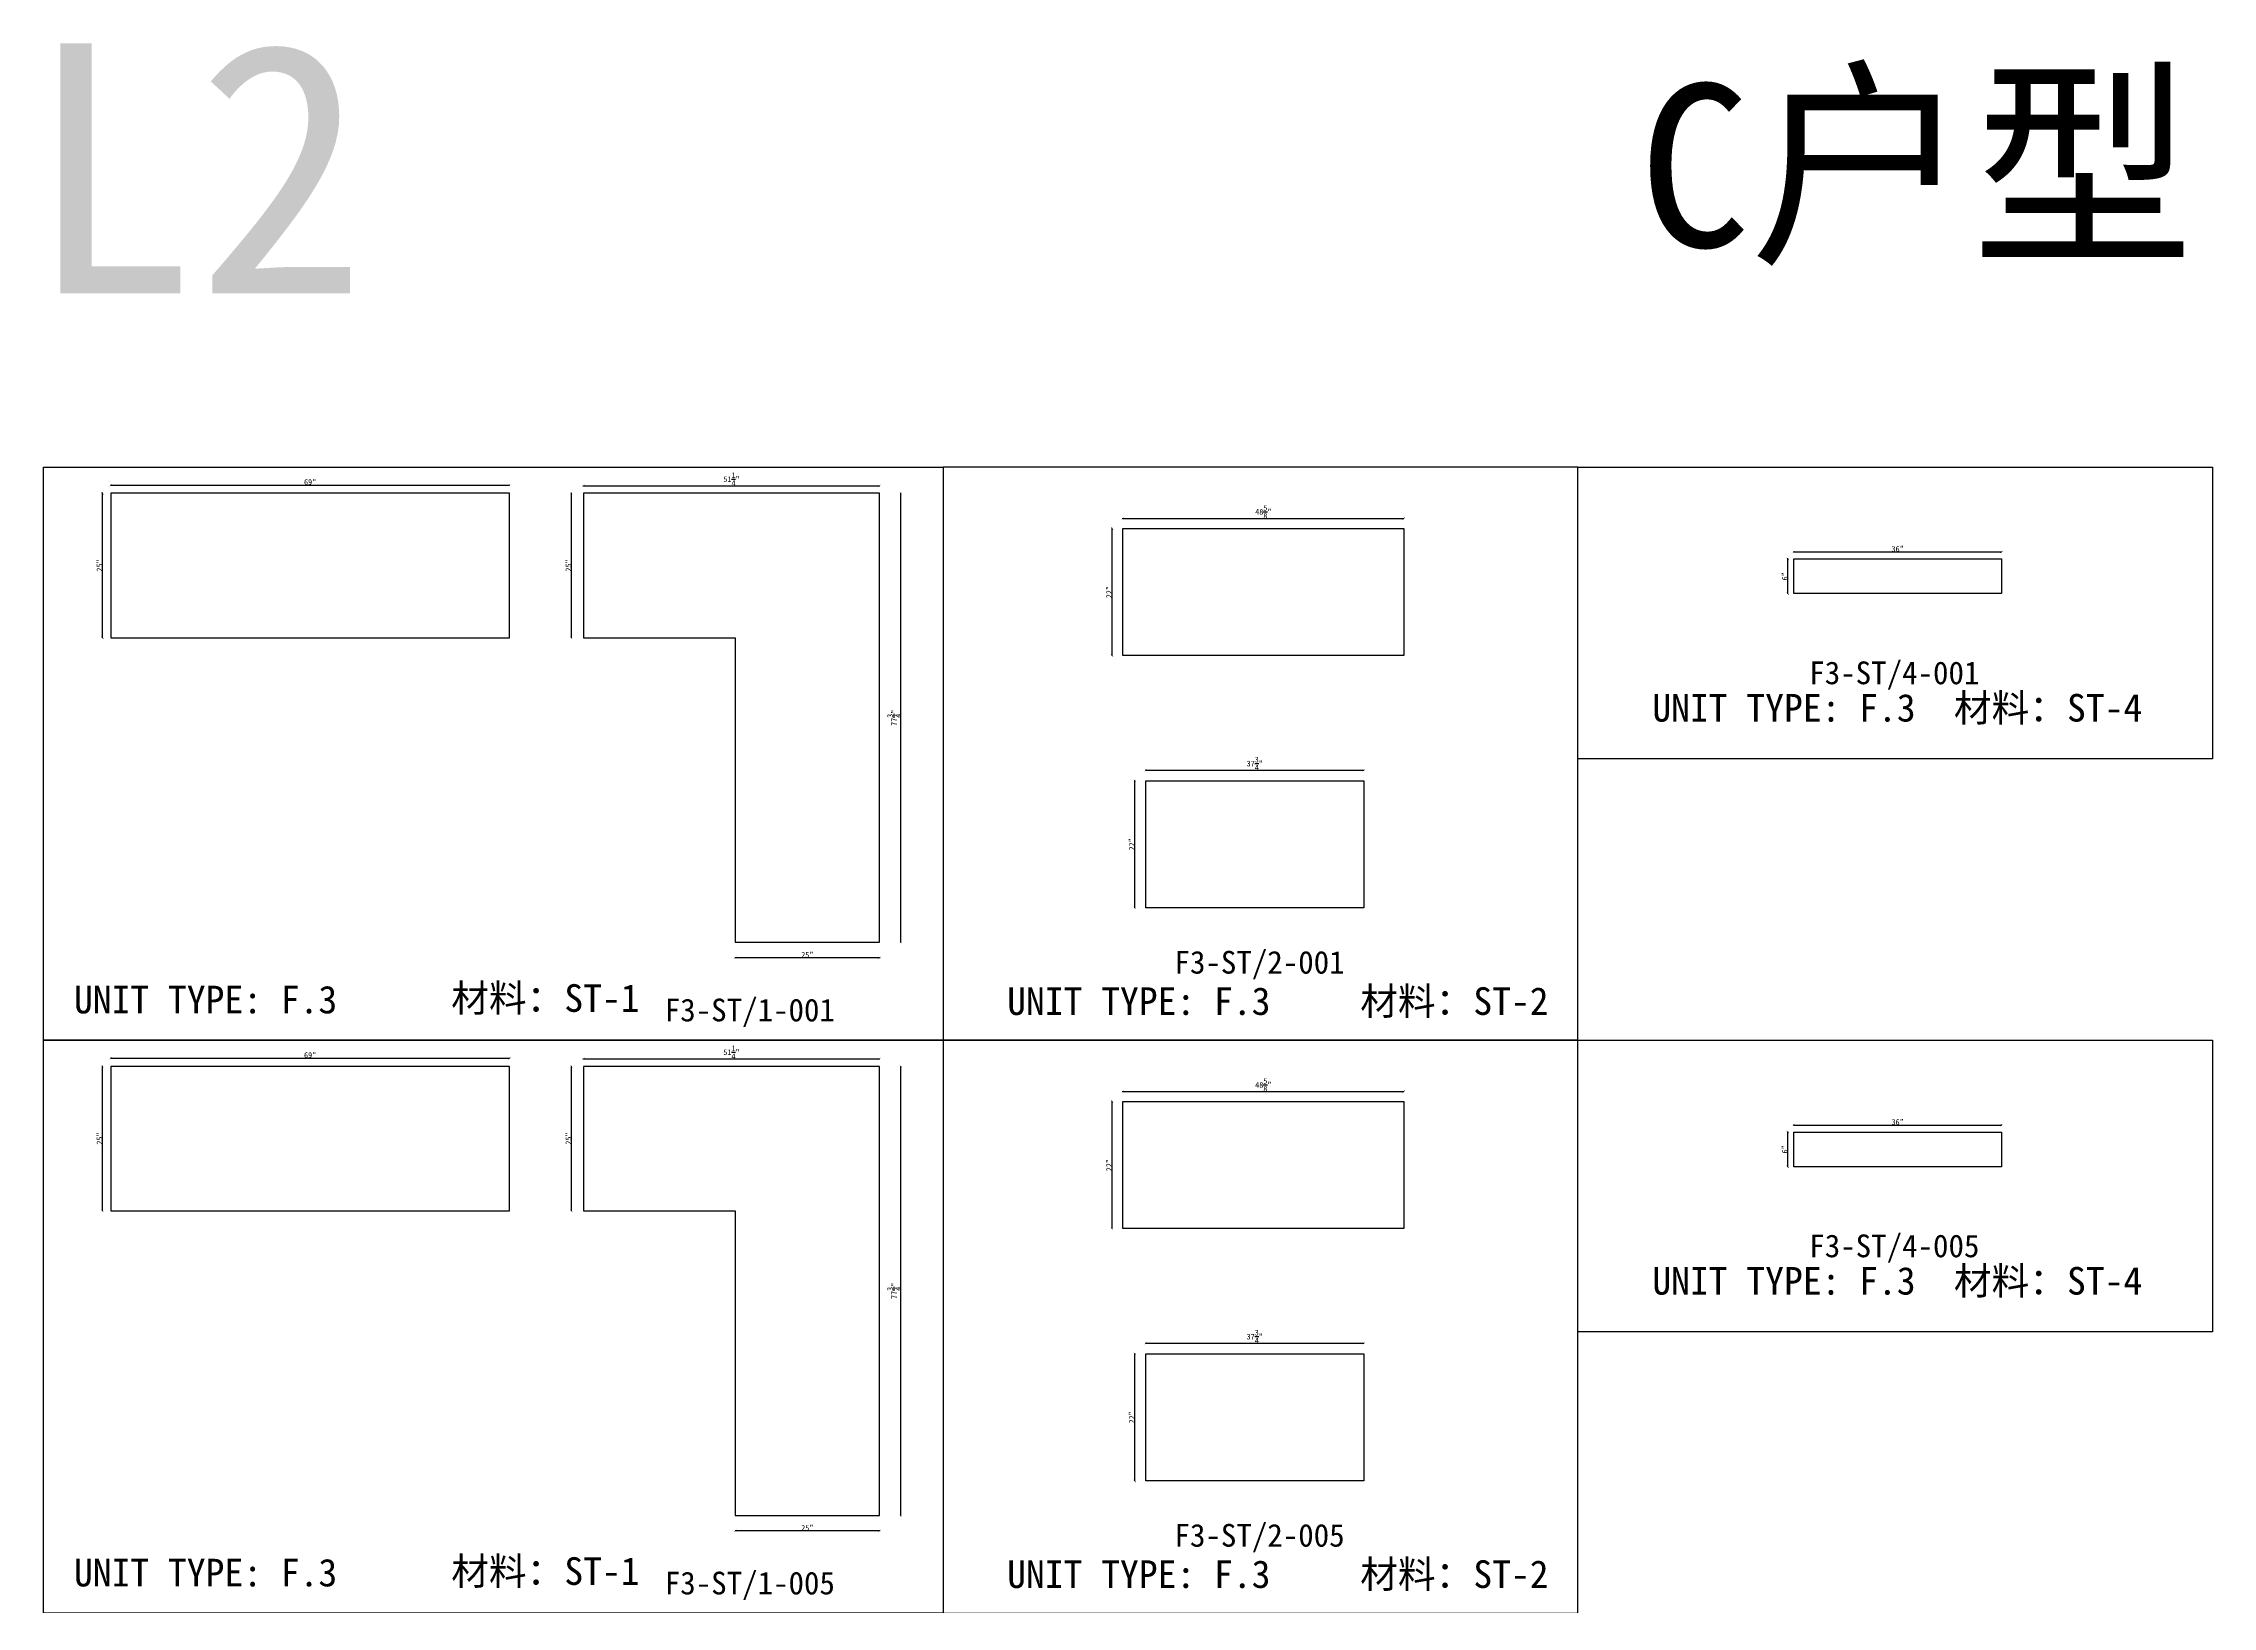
# Model space of a CAD drawing. Header units: millimetres. Extents: x -46966 to 138077, y -48408 to 2116.
# Drawn here: x -20934 to -11393, y -4759 to 2116 of the extents above; entities that cross this region are included whole.
import ezdxf
from ezdxf.enums import TextEntityAlignment as Align

# ---------------------------------------------------------------- set-up
doc = ezdxf.new("R2010")
doc.units = ezdxf.units.MM
doc.layers.add('PART_NUMBER', color=3, linetype='Continuous')
doc.styles.add('样式 1', font='')
doc.styles.get('样式 1').set_extended_font_data('NSimSun')
doc.dimstyles.new('副本 ISO-25', dxfattribs={"dimtxt": 25, "dimasz": 10, "dimexe": 1.5, "dimexo": 0.5, "dimtad": 1, "dimlfac": 0.03937, "dimlunit": 5, "dimtxsty": '样式 1', "dimblk": 'ARCHTICK', "dimcen": 2.5, "dimclrd": 256, "dimclrt": 1, "dimazin": 3, "dimtfac": 1, "dimtmove": 0, "dimatfit": 3, "dimfxlon": 1})

# ---------------------------------------------------------------- blocks, each defined once
blk = doc.blocks.new('_ArchTick')
at = {"color": 0, "linetype": 'ByBlock', "const_width": 0.15}
blk.add_lwpolyline([(-0.5, -0.5), (0.5, 0.5)], dxfattribs=at)
blk = doc.blocks.new('*D402')
at = {"color": 0, "lineweight": -2, "transparency": 16777216}
for p, q in [((-20673, 137.4), (-20675.5, 137.4)), ((-20673, -497.6), (-20675.5, -497.6))]:
    blk.add_line(p, q, dxfattribs=at)
at = {"lineweight": -2, "transparency": 16777216}
blk.add_line((-20674, -497.6), (-20674, 137.4), dxfattribs=at)
at = {"layer": 'Defpoints', "color": 0, "transparency": 16777216}
for p in [(-20674, 137.4), (-20637, 137.4), (-20637, -497.6)]:
    blk.add_point(p, dxfattribs=at)
at = {"lineweight": -2, "transparency": 16777216, "xscale": 10, "yscale": 10, "zscale": 10}
for p, rotation in [((-20674, 137.4), 90), ((-20674, -497.6), 270)]:
    blk.add_blockref('_ArchTick', p, dxfattribs=dict(at, rotation=rotation))
at = {"color": 1, "transparency": 16777216, "insert": (-20687.1, -180.1), "char_height": 25, "attachment_point": 5, "rotation": 90, "style": '样式 1'}
blk.add_mtext('\\A1;25"', dxfattribs=at)
blk = doc.blocks.new('*D403')
at = {"color": 0, "lineweight": -2, "transparency": 16777216}
for p, q in [((-20637, 172.7), (-20637, 175.2)), ((-18884.4, 172.7), (-18884.4, 175.2))]:
    blk.add_line(p, q, dxfattribs=at)
at = {"lineweight": -2, "transparency": 16777216}
blk.add_line((-20637, 173.7), (-18884.4, 173.7), dxfattribs=at)
at = {"layer": 'Defpoints', "color": 0, "transparency": 16777216}
for p in [(-20637, 137.4), (-18884.4, 173.7), (-18884.4, 137.4)]:
    blk.add_point(p, dxfattribs=at)
at = {"lineweight": -2, "transparency": 16777216, "xscale": 10, "yscale": 10, "zscale": 10, "rotation": 180}
blk.add_blockref('_ArchTick', (-20637, 173.7), dxfattribs=at)
at = {"lineweight": -2, "transparency": 16777216, "xscale": 10, "yscale": 10, "zscale": 10}
blk.add_blockref('_ArchTick', (-18884.4, 173.7), dxfattribs=at)
at = {"color": 1, "transparency": 16777216, "insert": (-19760.7, 186.8), "char_height": 25, "attachment_point": 5, "style": '样式 1'}
blk.add_mtext('\\A1;69"', dxfattribs=at)
blk = doc.blocks.new('*D404')
at = {"color": 0, "lineweight": -2, "transparency": 16777216}
for p, q in [((-18558.1, 169.5), (-18558.1, 172)), ((-17256.4, 169.5), (-17256.4, 172))]:
    blk.add_line(p, q, dxfattribs=at)
at = {"lineweight": -2, "transparency": 16777216}
blk.add_line((-18558.1, 170.5), (-17256.4, 170.5), dxfattribs=at)
at = {"layer": 'Defpoints', "color": 0, "transparency": 16777216}
for p in [(-18558.1, 137.4), (-17256.4, 170.5), (-17256.4, 137.4)]:
    blk.add_point(p, dxfattribs=at)
at = {"lineweight": -2, "transparency": 16777216, "xscale": 10, "yscale": 10, "zscale": 10, "rotation": 180}
blk.add_blockref('_ArchTick', (-18558.1, 170.5), dxfattribs=at)
at = {"lineweight": -2, "transparency": 16777216, "xscale": 10, "yscale": 10, "zscale": 10}
blk.add_blockref('_ArchTick', (-17256.4, 170.5), dxfattribs=at)
at = {"color": 1, "transparency": 16777216, "insert": (-17907.3, 199.5), "char_height": 25, "attachment_point": 5, "style": '样式 1'}
blk.add_mtext('\\A1;51{\\H1x;\\S1/4;}"', dxfattribs=at)
blk = doc.blocks.new('*D405')
at = {"color": 0, "lineweight": -2, "transparency": 16777216}
for p, q in [((-18610.6, 137.4), (-18613.1, 137.4)), ((-18610.6, -497.6), (-18613.1, -497.6))]:
    blk.add_line(p, q, dxfattribs=at)
at = {"lineweight": -2, "transparency": 16777216}
blk.add_line((-18611.6, -497.6), (-18611.6, 137.4), dxfattribs=at)
at = {"layer": 'Defpoints', "color": 0, "transparency": 16777216}
for p in [(-18611.6, 137.4), (-18558.1, 137.4), (-18558.1, -497.6)]:
    blk.add_point(p, dxfattribs=at)
at = {"lineweight": -2, "transparency": 16777216, "xscale": 10, "yscale": 10, "zscale": 10}
for p, rotation in [((-18611.6, 137.4), 90), ((-18611.6, -497.6), 270)]:
    blk.add_blockref('_ArchTick', p, dxfattribs=dict(at, rotation=rotation))
at = {"color": 1, "transparency": 16777216, "insert": (-18624.7, -180.1), "char_height": 25, "attachment_point": 5, "rotation": 90, "style": '样式 1'}
blk.add_mtext('\\A1;25"', dxfattribs=at)
blk = doc.blocks.new('*D406')
at = {"color": 0, "lineweight": -2, "transparency": 16777216}
for p, q in [((-17891.4, -1904.9), (-17891.4, -1907.4)), ((-17256.4, -1904.9), (-17256.4, -1907.4))]:
    blk.add_line(p, q, dxfattribs=at)
at = {"lineweight": -2, "transparency": 16777216}
blk.add_line((-17256.4, -1905.9), (-17891.4, -1905.9), dxfattribs=at)
at = {"layer": 'Defpoints', "color": 0, "transparency": 16777216}
for p in [(-17891.4, -1837.5), (-17891.4, -1905.9), (-17256.4, -1837.5)]:
    blk.add_point(p, dxfattribs=at)
at = {"lineweight": -2, "transparency": 16777216, "xscale": 10, "yscale": 10, "zscale": 10, "rotation": 180}
blk.add_blockref('_ArchTick', (-17891.4, -1905.9), dxfattribs=at)
at = {"lineweight": -2, "transparency": 16777216, "xscale": 10, "yscale": 10, "zscale": 10}
blk.add_blockref('_ArchTick', (-17256.4, -1905.9), dxfattribs=at)
at = {"color": 1, "transparency": 16777216, "insert": (-17573.9, -1892.8), "char_height": 25, "attachment_point": 5, "style": '样式 1'}
blk.add_mtext('\\A1;25"', dxfattribs=at)
blk = doc.blocks.new('*D407')
at = {"color": 0, "lineweight": -2, "transparency": 16777216}
for p, q in [((-17164.2, 137.4), (-17161.7, 137.4)), ((-17164.2, -1837.5), (-17161.7, -1837.5))]:
    blk.add_line(p, q, dxfattribs=at)
at = {"lineweight": -2, "transparency": 16777216}
blk.add_line((-17163.2, -1837.5), (-17163.2, 137.4), dxfattribs=at)
at = {"layer": 'Defpoints', "color": 0, "transparency": 16777216}
for p in [(-17256.4, 137.4), (-17163.2, 137.4), (-17256.4, -1837.5)]:
    blk.add_point(p, dxfattribs=at)
at = {"lineweight": -2, "transparency": 16777216, "xscale": 10, "yscale": 10, "zscale": 10}
for p, rotation in [((-17163.2, 137.4), 90), ((-17163.2, -1837.5), 270)]:
    blk.add_blockref('_ArchTick', p, dxfattribs=dict(at, rotation=rotation))
at = {"color": 1, "transparency": 16777216, "insert": (-17192.3, -850.1), "char_height": 25, "attachment_point": 5, "rotation": 90, "style": '样式 1'}
blk.add_mtext('\\A1;77{\\H1x;\\S3/4;}"', dxfattribs=at)
blk = doc.blocks.new('*D408')
at = {"color": 0, "lineweight": -2, "transparency": 16777216}
for p, q in [((-16185.9, 25.8), (-16185.9, 28.3)), ((-14950.8, 25.8), (-14950.8, 28.3))]:
    blk.add_line(p, q, dxfattribs=at)
at = {"lineweight": -2, "transparency": 16777216}
blk.add_line((-16185.9, 26.8), (-14950.8, 26.8), dxfattribs=at)
at = {"layer": 'Defpoints', "color": 0, "transparency": 16777216}
for p in [(-14950.8, 26.8), (-16185.9, -17.7), (-14950.8, -17.7)]:
    blk.add_point(p, dxfattribs=at)
at = {"lineweight": -2, "transparency": 16777216, "xscale": 10, "yscale": 10, "zscale": 10, "rotation": 180}
blk.add_blockref('_ArchTick', (-16185.9, 26.8), dxfattribs=at)
at = {"lineweight": -2, "transparency": 16777216, "xscale": 10, "yscale": 10, "zscale": 10}
blk.add_blockref('_ArchTick', (-14950.8, 26.8), dxfattribs=at)
at = {"color": 1, "transparency": 16777216, "insert": (-15568.3, 55.9), "char_height": 25, "attachment_point": 5, "style": '样式 1'}
blk.add_mtext('\\A1;48{\\H1x;\\S5/8;}"', dxfattribs=at)
blk = doc.blocks.new('*D409')
at = {"color": 0, "lineweight": -2, "transparency": 16777216}
for p, q in [((-16232.6, -17.7), (-16235.1, -17.7)), ((-16232.6, -576.5), (-16235.1, -576.5))]:
    blk.add_line(p, q, dxfattribs=at)
at = {"lineweight": -2, "transparency": 16777216}
blk.add_line((-16233.6, -576.5), (-16233.6, -17.7), dxfattribs=at)
at = {"layer": 'Defpoints', "color": 0, "transparency": 16777216}
for p in [(-16233.6, -17.7), (-16185.9, -17.7), (-16185.9, -576.5)]:
    blk.add_point(p, dxfattribs=at)
at = {"lineweight": -2, "transparency": 16777216, "xscale": 10, "yscale": 10, "zscale": 10}
for p, rotation in [((-16233.6, -17.7), 90), ((-16233.6, -576.5), 270)]:
    blk.add_blockref('_ArchTick', p, dxfattribs=dict(at, rotation=rotation))
at = {"color": 1, "transparency": 16777216, "insert": (-16246.8, -297.1), "char_height": 25, "attachment_point": 5, "rotation": 90, "style": '样式 1'}
blk.add_mtext('\\A1;22"', dxfattribs=at)
blk = doc.blocks.new('*D410')
at = {"color": 0, "lineweight": -2, "transparency": 16777216}
for p, q in [((-16085.3, -1081.4), (-16085.3, -1078.9)), ((-15126.5, -1081.4), (-15126.5, -1078.9))]:
    blk.add_line(p, q, dxfattribs=at)
at = {"lineweight": -2, "transparency": 16777216}
blk.add_line((-16085.3, -1080.4), (-15126.5, -1080.4), dxfattribs=at)
at = {"layer": 'Defpoints', "color": 0, "transparency": 16777216}
for p in [(-16085.3, -1127.3), (-15126.5, -1080.4), (-15126.5, -1127.3)]:
    blk.add_point(p, dxfattribs=at)
at = {"lineweight": -2, "transparency": 16777216, "xscale": 10, "yscale": 10, "zscale": 10, "rotation": 180}
blk.add_blockref('_ArchTick', (-16085.3, -1080.4), dxfattribs=at)
at = {"lineweight": -2, "transparency": 16777216, "xscale": 10, "yscale": 10, "zscale": 10}
blk.add_blockref('_ArchTick', (-15126.5, -1080.4), dxfattribs=at)
at = {"color": 1, "transparency": 16777216, "insert": (-15605.9, -1051.3), "char_height": 25, "attachment_point": 5, "style": '样式 1'}
blk.add_mtext('\\A1;37{\\H1x;\\S3/4;}"', dxfattribs=at)
blk = doc.blocks.new('*D411')
at = {"color": 0, "lineweight": -2, "transparency": 16777216}
for p, q in [((-16132.4, -1127.3), (-16134.9, -1127.3)), ((-16132.4, -1686.1), (-16134.9, -1686.1))]:
    blk.add_line(p, q, dxfattribs=at)
at = {"lineweight": -2, "transparency": 16777216}
blk.add_line((-16133.4, -1686.1), (-16133.4, -1127.3), dxfattribs=at)
at = {"layer": 'Defpoints', "color": 0, "transparency": 16777216}
for p in [(-16133.4, -1127.3), (-16085.3, -1127.3), (-16085.3, -1686.1)]:
    blk.add_point(p, dxfattribs=at)
at = {"lineweight": -2, "transparency": 16777216, "xscale": 10, "yscale": 10, "zscale": 10}
for p, rotation in [((-16133.4, -1127.3), 90), ((-16133.4, -1686.1), 270)]:
    blk.add_blockref('_ArchTick', p, dxfattribs=dict(at, rotation=rotation))
at = {"color": 1, "transparency": 16777216, "insert": (-16146.6, -1406.7), "char_height": 25, "attachment_point": 5, "rotation": 90, "style": '样式 1'}
blk.add_mtext('\\A1;22"', dxfattribs=at)
blk = doc.blocks.new('*D412')
at = {"color": 0, "lineweight": -2, "transparency": 16777216}
for p, q in [((-13235.7, -121.6), (-13235.7, -119.1)), ((-12321.3, -121.6), (-12321.3, -119.1))]:
    blk.add_line(p, q, dxfattribs=at)
at = {"lineweight": -2, "transparency": 16777216}
blk.add_line((-13235.7, -120.6), (-12321.3, -120.6), dxfattribs=at)
at = {"layer": 'Defpoints', "color": 0, "transparency": 16777216}
for p in [(-13235.7, -151.4), (-12321.3, -120.6), (-12321.3, -151.4)]:
    blk.add_point(p, dxfattribs=at)
at = {"lineweight": -2, "transparency": 16777216, "xscale": 10, "yscale": 10, "zscale": 10, "rotation": 180}
blk.add_blockref('_ArchTick', (-13235.7, -120.6), dxfattribs=at)
at = {"lineweight": -2, "transparency": 16777216, "xscale": 10, "yscale": 10, "zscale": 10}
blk.add_blockref('_ArchTick', (-12321.3, -120.6), dxfattribs=at)
at = {"color": 1, "transparency": 16777216, "insert": (-12778.5, -107.5), "char_height": 25, "attachment_point": 5, "style": '样式 1'}
blk.add_mtext('\\A1;36"', dxfattribs=at)
blk = doc.blocks.new('*D413')
at = {"color": 0, "lineweight": -2, "transparency": 16777216}
for p, q in [((-13260.5, -151.4), (-13263, -151.4)), ((-13260.5, -303.8), (-13263, -303.8))]:
    blk.add_line(p, q, dxfattribs=at)
at = {"lineweight": -2, "transparency": 16777216}
blk.add_line((-13261.5, -303.8), (-13261.5, -151.4), dxfattribs=at)
at = {"layer": 'Defpoints', "color": 0, "transparency": 16777216}
for p in [(-13261.5, -151.4), (-13235.7, -151.4), (-13235.7, -303.8)]:
    blk.add_point(p, dxfattribs=at)
at = {"lineweight": -2, "transparency": 16777216, "xscale": 10, "yscale": 10, "zscale": 10}
for p, rotation in [((-13261.5, -151.4), 90), ((-13261.5, -303.8), 270)]:
    blk.add_blockref('_ArchTick', p, dxfattribs=dict(at, rotation=rotation))
at = {"color": 1, "transparency": 16777216, "insert": (-13274.7, -227.6), "char_height": 25, "attachment_point": 5, "rotation": 90, "style": '样式 1'}
blk.add_mtext('\\A1;6"', dxfattribs=at)
blk = doc.blocks.new('*D414')
at = {"color": 0, "lineweight": -2, "transparency": 16777216}
for p, q in [((-20673, -2383.1), (-20675.5, -2383.1)), ((-20673, -3018.1), (-20675.5, -3018.1))]:
    blk.add_line(p, q, dxfattribs=at)
at = {"lineweight": -2, "transparency": 16777216}
blk.add_line((-20674, -3018.1), (-20674, -2383.1), dxfattribs=at)
at = {"layer": 'Defpoints', "color": 0, "transparency": 16777216}
for p in [(-20674, -2383.1), (-20637, -2383.1), (-20637, -3018.1)]:
    blk.add_point(p, dxfattribs=at)
at = {"lineweight": -2, "transparency": 16777216, "xscale": 10, "yscale": 10, "zscale": 10}
for p, rotation in [((-20674, -2383.1), 90), ((-20674, -3018.1), 270)]:
    blk.add_blockref('_ArchTick', p, dxfattribs=dict(at, rotation=rotation))
at = {"color": 1, "transparency": 16777216, "insert": (-20687.1, -2700.6), "char_height": 25, "attachment_point": 5, "rotation": 90, "style": '样式 1'}
blk.add_mtext('\\A1;25"', dxfattribs=at)
blk = doc.blocks.new('*D415')
at = {"color": 0, "lineweight": -2, "transparency": 16777216}
for p, q in [((-20637, -2347.7), (-20637, -2345.2)), ((-18884.4, -2347.7), (-18884.4, -2345.2))]:
    blk.add_line(p, q, dxfattribs=at)
at = {"lineweight": -2, "transparency": 16777216}
blk.add_line((-20637, -2346.7), (-18884.4, -2346.7), dxfattribs=at)
at = {"layer": 'Defpoints', "color": 0, "transparency": 16777216}
for p in [(-20637, -2383.1), (-18884.4, -2346.7), (-18884.4, -2383.1)]:
    blk.add_point(p, dxfattribs=at)
at = {"lineweight": -2, "transparency": 16777216, "xscale": 10, "yscale": 10, "zscale": 10, "rotation": 180}
blk.add_blockref('_ArchTick', (-20637, -2346.7), dxfattribs=at)
at = {"lineweight": -2, "transparency": 16777216, "xscale": 10, "yscale": 10, "zscale": 10}
blk.add_blockref('_ArchTick', (-18884.4, -2346.7), dxfattribs=at)
at = {"color": 1, "transparency": 16777216, "insert": (-19760.7, -2333.6), "char_height": 25, "attachment_point": 5, "style": '样式 1'}
blk.add_mtext('\\A1;69"', dxfattribs=at)
blk = doc.blocks.new('*D416')
at = {"color": 0, "lineweight": -2, "transparency": 16777216}
for p, q in [((-18558.1, -2350.9), (-18558.1, -2348.4)), ((-17256.4, -2350.9), (-17256.4, -2348.4))]:
    blk.add_line(p, q, dxfattribs=at)
at = {"lineweight": -2, "transparency": 16777216}
blk.add_line((-18558.1, -2349.9), (-17256.4, -2349.9), dxfattribs=at)
at = {"layer": 'Defpoints', "color": 0, "transparency": 16777216}
for p in [(-18558.1, -2383.1), (-17256.4, -2349.9), (-17256.4, -2383.1)]:
    blk.add_point(p, dxfattribs=at)
at = {"lineweight": -2, "transparency": 16777216, "xscale": 10, "yscale": 10, "zscale": 10, "rotation": 180}
blk.add_blockref('_ArchTick', (-18558.1, -2349.9), dxfattribs=at)
at = {"lineweight": -2, "transparency": 16777216, "xscale": 10, "yscale": 10, "zscale": 10}
blk.add_blockref('_ArchTick', (-17256.4, -2349.9), dxfattribs=at)
at = {"color": 1, "transparency": 16777216, "insert": (-17907.3, -2320.9), "char_height": 25, "attachment_point": 5, "style": '样式 1'}
blk.add_mtext('\\A1;51{\\H1x;\\S1/4;}"', dxfattribs=at)
blk = doc.blocks.new('*D417')
at = {"color": 0, "lineweight": -2, "transparency": 16777216}
for p, q in [((-18610.6, -2383.1), (-18613.1, -2383.1)), ((-18610.6, -3018.1), (-18613.1, -3018.1))]:
    blk.add_line(p, q, dxfattribs=at)
at = {"lineweight": -2, "transparency": 16777216}
blk.add_line((-18611.6, -3018.1), (-18611.6, -2383.1), dxfattribs=at)
at = {"layer": 'Defpoints', "color": 0, "transparency": 16777216}
for p in [(-18611.6, -2383.1), (-18558.1, -2383.1), (-18558.1, -3018.1)]:
    blk.add_point(p, dxfattribs=at)
at = {"lineweight": -2, "transparency": 16777216, "xscale": 10, "yscale": 10, "zscale": 10}
for p, rotation in [((-18611.6, -2383.1), 90), ((-18611.6, -3018.1), 270)]:
    blk.add_blockref('_ArchTick', p, dxfattribs=dict(at, rotation=rotation))
at = {"color": 1, "transparency": 16777216, "insert": (-18624.7, -2700.6), "char_height": 25, "attachment_point": 5, "rotation": 90, "style": '样式 1'}
blk.add_mtext('\\A1;25"', dxfattribs=at)
blk = doc.blocks.new('*D418')
at = {"color": 0, "lineweight": -2, "transparency": 16777216}
for p, q in [((-17891.4, -4425.3), (-17891.4, -4427.8)), ((-17256.4, -4425.3), (-17256.4, -4427.8))]:
    blk.add_line(p, q, dxfattribs=at)
at = {"lineweight": -2, "transparency": 16777216}
blk.add_line((-17256.4, -4426.3), (-17891.4, -4426.3), dxfattribs=at)
at = {"layer": 'Defpoints', "color": 0, "transparency": 16777216}
for p in [(-17891.4, -4357.9), (-17256.4, -4357.9), (-17891.4, -4426.3)]:
    blk.add_point(p, dxfattribs=at)
at = {"lineweight": -2, "transparency": 16777216, "xscale": 10, "yscale": 10, "zscale": 10, "rotation": 180}
blk.add_blockref('_ArchTick', (-17891.4, -4426.3), dxfattribs=at)
at = {"lineweight": -2, "transparency": 16777216, "xscale": 10, "yscale": 10, "zscale": 10}
blk.add_blockref('_ArchTick', (-17256.4, -4426.3), dxfattribs=at)
at = {"color": 1, "transparency": 16777216, "insert": (-17573.9, -4413.2), "char_height": 25, "attachment_point": 5, "style": '样式 1'}
blk.add_mtext('\\A1;25"', dxfattribs=at)
blk = doc.blocks.new('*D419')
at = {"color": 0, "lineweight": -2, "transparency": 16777216}
for p, q in [((-17164.2, -2383.1), (-17161.7, -2383.1)), ((-17164.2, -4357.9), (-17161.7, -4357.9))]:
    blk.add_line(p, q, dxfattribs=at)
at = {"lineweight": -2, "transparency": 16777216}
blk.add_line((-17163.2, -4357.9), (-17163.2, -2383.1), dxfattribs=at)
at = {"layer": 'Defpoints', "color": 0, "transparency": 16777216}
for p in [(-17256.4, -2383.1), (-17163.2, -2383.1), (-17256.4, -4357.9)]:
    blk.add_point(p, dxfattribs=at)
at = {"lineweight": -2, "transparency": 16777216, "xscale": 10, "yscale": 10, "zscale": 10}
for p, rotation in [((-17163.2, -2383.1), 90), ((-17163.2, -4357.9), 270)]:
    blk.add_blockref('_ArchTick', p, dxfattribs=dict(at, rotation=rotation))
at = {"color": 1, "transparency": 16777216, "insert": (-17192.3, -3370.5), "char_height": 25, "attachment_point": 5, "rotation": 90, "style": '样式 1'}
blk.add_mtext('\\A1;77{\\H1x;\\S3/4;}"', dxfattribs=at)
blk = doc.blocks.new('*D420')
at = {"color": 0, "lineweight": -2, "transparency": 16777216}
for p, q in [((-16185.9, -2494.6), (-16185.9, -2492.1)), ((-14950.8, -2494.6), (-14950.8, -2492.1))]:
    blk.add_line(p, q, dxfattribs=at)
at = {"lineweight": -2, "transparency": 16777216}
blk.add_line((-16185.9, -2493.6), (-14950.8, -2493.6), dxfattribs=at)
at = {"layer": 'Defpoints', "color": 0, "transparency": 16777216}
for p in [(-16185.9, -2538.1), (-14950.8, -2493.6), (-14950.8, -2538.1)]:
    blk.add_point(p, dxfattribs=at)
at = {"lineweight": -2, "transparency": 16777216, "xscale": 10, "yscale": 10, "zscale": 10, "rotation": 180}
blk.add_blockref('_ArchTick', (-16185.9, -2493.6), dxfattribs=at)
at = {"lineweight": -2, "transparency": 16777216, "xscale": 10, "yscale": 10, "zscale": 10}
blk.add_blockref('_ArchTick', (-14950.8, -2493.6), dxfattribs=at)
at = {"color": 1, "transparency": 16777216, "insert": (-15568.3, -2464.5), "char_height": 25, "attachment_point": 5, "style": '样式 1'}
blk.add_mtext('\\A1;48{\\H1x;\\S5/8;}"', dxfattribs=at)
blk = doc.blocks.new('*D421')
at = {"color": 0, "lineweight": -2, "transparency": 16777216}
for p, q in [((-16232.6, -2538.1), (-16235.1, -2538.1)), ((-16232.6, -3096.9), (-16235.1, -3096.9))]:
    blk.add_line(p, q, dxfattribs=at)
at = {"lineweight": -2, "transparency": 16777216}
blk.add_line((-16233.6, -3096.9), (-16233.6, -2538.1), dxfattribs=at)
at = {"layer": 'Defpoints', "color": 0, "transparency": 16777216}
for p in [(-16233.6, -2538.1), (-16185.9, -2538.1), (-16185.9, -3096.9)]:
    blk.add_point(p, dxfattribs=at)
at = {"lineweight": -2, "transparency": 16777216, "xscale": 10, "yscale": 10, "zscale": 10}
for p, rotation in [((-16233.6, -2538.1), 90), ((-16233.6, -3096.9), 270)]:
    blk.add_blockref('_ArchTick', p, dxfattribs=dict(at, rotation=rotation))
at = {"color": 1, "transparency": 16777216, "insert": (-16246.8, -2817.5), "char_height": 25, "attachment_point": 5, "rotation": 90, "style": '样式 1'}
blk.add_mtext('\\A1;22"', dxfattribs=at)
blk = doc.blocks.new('*D422')
at = {"color": 0, "lineweight": -2, "transparency": 16777216}
for p, q in [((-16085.3, -3601.8), (-16085.3, -3599.3)), ((-15126.5, -3601.8), (-15126.5, -3599.3))]:
    blk.add_line(p, q, dxfattribs=at)
at = {"lineweight": -2, "transparency": 16777216}
blk.add_line((-16085.3, -3600.8), (-15126.5, -3600.8), dxfattribs=at)
at = {"layer": 'Defpoints', "color": 0, "transparency": 16777216}
for p in [(-15126.5, -3600.8), (-16085.3, -3647.7), (-15126.5, -3647.7)]:
    blk.add_point(p, dxfattribs=at)
at = {"lineweight": -2, "transparency": 16777216, "xscale": 10, "yscale": 10, "zscale": 10, "rotation": 180}
blk.add_blockref('_ArchTick', (-16085.3, -3600.8), dxfattribs=at)
at = {"lineweight": -2, "transparency": 16777216, "xscale": 10, "yscale": 10, "zscale": 10}
blk.add_blockref('_ArchTick', (-15126.5, -3600.8), dxfattribs=at)
at = {"color": 1, "transparency": 16777216, "insert": (-15605.9, -3571.7), "char_height": 25, "attachment_point": 5, "style": '样式 1'}
blk.add_mtext('\\A1;37{\\H1x;\\S3/4;}"', dxfattribs=at)
blk = doc.blocks.new('*D423')
at = {"color": 0, "lineweight": -2, "transparency": 16777216}
for p, q in [((-16132.4, -3647.7), (-16134.9, -3647.7)), ((-16132.4, -4206.5), (-16134.9, -4206.5))]:
    blk.add_line(p, q, dxfattribs=at)
at = {"lineweight": -2, "transparency": 16777216}
blk.add_line((-16133.4, -4206.5), (-16133.4, -3647.7), dxfattribs=at)
at = {"layer": 'Defpoints', "color": 0, "transparency": 16777216}
for p in [(-16133.4, -3647.7), (-16085.3, -3647.7), (-16085.3, -4206.5)]:
    blk.add_point(p, dxfattribs=at)
at = {"lineweight": -2, "transparency": 16777216, "xscale": 10, "yscale": 10, "zscale": 10}
for p, rotation in [((-16133.4, -3647.7), 90), ((-16133.4, -4206.5), 270)]:
    blk.add_blockref('_ArchTick', p, dxfattribs=dict(at, rotation=rotation))
at = {"color": 1, "transparency": 16777216, "insert": (-16146.6, -3927.1), "char_height": 25, "attachment_point": 5, "rotation": 90, "style": '样式 1'}
blk.add_mtext('\\A1;22"', dxfattribs=at)
blk = doc.blocks.new('*D424')
at = {"color": 0, "lineweight": -2, "transparency": 16777216}
for p, q in [((-13235.7, -2642), (-13235.7, -2639.5)), ((-12321.3, -2642), (-12321.3, -2639.5))]:
    blk.add_line(p, q, dxfattribs=at)
at = {"lineweight": -2, "transparency": 16777216}
blk.add_line((-13235.7, -2641), (-12321.3, -2641), dxfattribs=at)
at = {"layer": 'Defpoints', "color": 0, "transparency": 16777216}
for p in [(-12321.3, -2641), (-13235.7, -2671.9), (-12321.3, -2671.9)]:
    blk.add_point(p, dxfattribs=at)
at = {"lineweight": -2, "transparency": 16777216, "xscale": 10, "yscale": 10, "zscale": 10, "rotation": 180}
blk.add_blockref('_ArchTick', (-13235.7, -2641), dxfattribs=at)
at = {"lineweight": -2, "transparency": 16777216, "xscale": 10, "yscale": 10, "zscale": 10}
blk.add_blockref('_ArchTick', (-12321.3, -2641), dxfattribs=at)
at = {"color": 1, "transparency": 16777216, "insert": (-12778.5, -2627.9), "char_height": 25, "attachment_point": 5, "style": '样式 1'}
blk.add_mtext('\\A1;36"', dxfattribs=at)
blk = doc.blocks.new('*D425')
at = {"color": 0, "lineweight": -2, "transparency": 16777216}
for p, q in [((-13260.5, -2671.9), (-13263, -2671.9)), ((-13260.5, -2824.3), (-13263, -2824.3))]:
    blk.add_line(p, q, dxfattribs=at)
at = {"lineweight": -2, "transparency": 16777216}
blk.add_line((-13261.5, -2824.3), (-13261.5, -2671.9), dxfattribs=at)
at = {"layer": 'Defpoints', "color": 0, "transparency": 16777216}
for p in [(-13261.5, -2671.9), (-13235.7, -2671.9), (-13235.7, -2824.3)]:
    blk.add_point(p, dxfattribs=at)
at = {"lineweight": -2, "transparency": 16777216, "xscale": 10, "yscale": 10, "zscale": 10}
for p, rotation in [((-13261.5, -2671.9), 90), ((-13261.5, -2824.3), 270)]:
    blk.add_blockref('_ArchTick', p, dxfattribs=dict(at, rotation=rotation))
at = {"color": 1, "transparency": 16777216, "insert": (-13274.7, -2748.1), "char_height": 25, "attachment_point": 5, "rotation": 90, "style": '样式 1'}
blk.add_mtext('\\A1;6"', dxfattribs=at)

msp = doc.modelspace()

# ---------------------------------------------------------------- linework, layer by layer
at = {"color": 1}
for points in [[(-20933.783, 252.294), (-16976.902, 252.294), (-16976.902, -2268.124), (-20933.783, -2268.124)], [(-16976.902, -2268.124), (-14185.027, -2268.124), (-14185.027, 252.294), (-16976.902, 252.294)], [(-14185.027, 252.294), (-11393.153, 252.294), (-11393.153, -1030.103), (-14185.027, -1030.103)], [(-20933.783, -2268.124), (-16976.902, -2268.124), (-16976.902, -4788.542), (-20933.783, -4788.542)], [(-16976.902, -4788.542), (-14185.027, -4788.542), (-14185.027, -2268.124), (-16976.902, -2268.124)], [(-14185.027, -2268.124), (-11393.153, -2268.124), (-11393.153, -3550.522), (-14185.027, -3550.522)]]:
    msp.add_lwpolyline(points, close=True, dxfattribs=at)
for points in [[(-20637.032, -497.632), (-18884.432, -497.632), (-18884.432, 137.368), (-20637.032, 137.368)], [(-17256.387, 137.368), (-18558.137, 137.368), (-18558.137, -497.632), (-17891.387, -497.632), (-17891.387, -1837.482), (-17256.387, -1837.482)], [(-16185.862, -17.684), (-14950.787, -17.684), (-14950.787, -576.484), (-16185.862, -576.484)], [(-13235.708, -151.442), (-12321.308, -151.442), (-12321.308, -303.842), (-13235.708, -303.842)], [(-16085.317, -1127.269), (-15126.467, -1127.269), (-15126.467, -1686.069), (-16085.317, -1686.069)], [(-20637.032, -3018.05), (-18884.432, -3018.05), (-18884.432, -2383.05), (-20637.032, -2383.05)], [(-17256.387, -2383.05), (-18558.137, -2383.05), (-18558.137, -3018.05), (-17891.387, -3018.05), (-17891.387, -4357.9), (-17256.387, -4357.9)], [(-16185.862, -2538.102), (-14950.787, -2538.102), (-14950.787, -3096.902), (-16185.862, -3096.902)], [(-13235.708, -2671.86), (-12321.308, -2671.86), (-12321.308, -2824.26), (-13235.708, -2824.26)], [(-16085.317, -3647.687), (-15126.467, -3647.687), (-15126.467, -4206.487), (-16085.317, -4206.487)]]:
    msp.add_lwpolyline(points, close=True)

# ---------------------------------------------------------------- texts
at = {"style": '样式 1'}
for s, height, p in [('L2', 1098.6712, (-21007.78, 1017.654)), ('C户型', 716.2262, (-13915.754, 1221.173)), ('UNIT TYPE: F.3', 121.5865, (-13857.399, -866.599)), ('材料：ST-4', 121.5865, (-12531.118, -866.599)), ('UNIT TYPE: F.3', 121.5865, (-20799.325, -2149.99)), ('材料：ST-1', 121.5865, (-19140.039, -2143.334)), ('UNIT TYPE: F.3', 121.5865, (-16694.915, -2156.767)), ('材料：ST-2', 121.5865, (-15142.19, -2156.767)), ('UNIT TYPE: F.3', 121.5865, (-13857.399, -3387.017)), ('材料：ST-4', 121.5865, (-12531.118, -3387.017)), ('UNIT TYPE: F.3', 121.5865, (-20799.325, -4670.408)), ('材料：ST-1', 121.5865, (-19140.039, -4663.753)), ('UNIT TYPE: F.3', 121.5865, (-16694.915, -4677.186)), ('材料：ST-2', 121.5865, (-15142.19, -4677.185))]:
    msp.add_text(s, height=height, dxfattribs=at).set_placement(p)
at = {"layer": 'PART_NUMBER', "color": 3, "style": '样式 1'}
for s, p in [('F3-ST/4-001', (-12792.94, -652.273)), ('F3-ST/2-001', (-15584.814, -1925.293)), ('F3-ST/1-001', (-17826.696, -2135.293)), ('F3-ST/4-005', (-12792.94, -3172.691)), ('F3-ST/2-005', (-15584.814, -4445.711)), ('F3-ST/1-005', (-17826.696, -4655.711))]:
    msp.add_text(s, height=100, dxfattribs=at).set_placement(p, align=Align.MIDDLE_CENTER)

# ---------------------------------------------------------------- dimensions: what is measured, and where the dimension line sits
for base, p1, p2, picture, middle in [((-18884.432, 173.698), (-20637.032, 137.368), (-18884.432, 137.368), '*D403', (-19760.732, 186.823)), ((-17256.387, 170.5), (-18558.137, 137.368), (-17256.387, 137.368), '*D404', (-17907.262, 199.524)), ((-14950.787, 26.844), (-16185.862, -17.684), (-14950.787, -17.684), '*D408', (-15568.324, 55.938)), ((-12321.308, -120.606), (-13235.708, -151.442), (-12321.308, -151.442), '*D412', (-12778.508, -107.481)), ((-15126.467, -1080.412), (-16085.317, -1127.269), (-15126.467, -1127.269), '*D410', (-15605.892, -1051.319)), ((-17891.387, -1905.898), (-17256.387, -1837.482), (-17891.387, -1837.482), '*D406', (-17573.887, -1892.773)), ((-18884.432, -2346.72), (-20637.032, -2383.05), (-18884.432, -2383.05), '*D415', (-19760.732, -2333.595)), ((-17256.387, -2349.918), (-18558.137, -2383.05), (-17256.387, -2383.05), '*D416', (-17907.262, -2320.894)), ((-14950.787, -2493.574), (-16185.862, -2538.102), (-14950.787, -2538.102), '*D420', (-15568.324, -2464.481)), ((-12321.308, -2641.025), (-13235.708, -2671.86), (-12321.308, -2671.86), '*D424', (-12778.508, -2627.9)), ((-15126.467, -3600.83), (-16085.317, -3647.687), (-15126.467, -3647.687), '*D422', (-15605.892, -3571.737)), ((-17891.387, -4426.316), (-17256.387, -4357.9), (-17891.387, -4357.9), '*D418', (-17573.887, -4413.191))]:
    dim = msp.add_linear_dim(base=base, p1=p1, p2=p2, dimstyle='副本 ISO-25')
    dim.commit()
    dim.dimension.update_dxf_attribs({"geometry": picture, "text_midpoint": middle})
for base, p1, p2, picture, middle in [((-20673.971, 137.368), (-20637.032, -497.632), (-20637.032, 137.368), '*D402', (-20687.096, -180.132)), ((-18611.582, 137.368), (-18558.137, -497.632), (-18558.137, 137.368), '*D405', (-18624.707, -180.132)), ((-17163.164, 137.368), (-17256.387, -1837.482), (-17256.387, 137.368), '*D407', (-17192.258, -850.057)), ((-16233.625, -17.684), (-16185.862, -576.484), (-16185.862, -17.684), '*D409', (-16246.75, -297.084)), ((-13261.543, -151.442), (-13235.708, -303.842), (-13235.708, -151.442), '*D413', (-13274.668, -227.642)), ((-16133.426, -1127.269), (-16085.317, -1686.069), (-16085.317, -1127.269), '*D411', (-16146.551, -1406.669)), ((-20673.971, -2383.05), (-20637.032, -3018.05), (-20637.032, -2383.05), '*D414', (-20687.096, -2700.55)), ((-18611.582, -2383.05), (-18558.137, -3018.05), (-18558.137, -2383.05), '*D417', (-18624.707, -2700.55)), ((-17163.164, -2383.05), (-17256.387, -4357.9), (-17256.387, -2383.05), '*D419', (-17192.258, -3370.475)), ((-16233.625, -2538.102), (-16185.862, -3096.902), (-16185.862, -2538.102), '*D421', (-16246.75, -2817.502)), ((-13261.543, -2671.86), (-13235.708, -2824.26), (-13235.708, -2671.86), '*D425', (-13274.668, -2748.06)), ((-16133.426, -3647.687), (-16085.317, -4206.487), (-16085.317, -3647.687), '*D423', (-16146.551, -3927.087))]:
    dim = msp.add_linear_dim(base=base, p1=p1, p2=p2, angle=90, dimstyle='副本 ISO-25')
    dim.commit()
    dim.dimension.update_dxf_attribs({"geometry": picture, "text_midpoint": middle})

doc.saveas('drawing.dxf')
